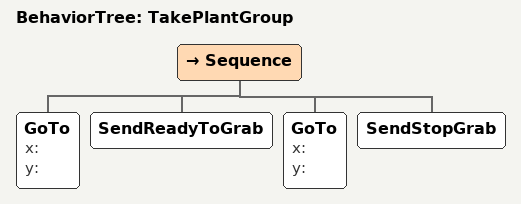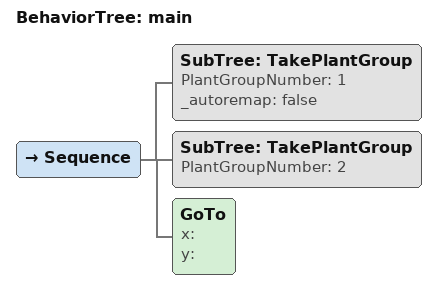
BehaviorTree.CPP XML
<?xml version="1.0" encoding="UTF-8"?>
<root BTCPP_format="4">
  <BehaviorTree ID="TakePlantGroup">
    <Sequence>
      <GoTo x=""
            y=""/>
      <SendReadyToGrab/>
      <GoTo x=""
            y=""/>
      <SendStopGrab/>
    </Sequence>
  </BehaviorTree>

  <BehaviorTree ID="main">
    <Sequence>
      <SubTree ID="TakePlantGroup"
               PlantGroupNumber="1"
               _autoremap="false"/>
      <SubTree ID="TakePlantGroup"
               PlantGroupNumber="2"/>
      <GoTo x=""
            y=""/>
    </Sequence>
  </BehaviorTree>

</root>
